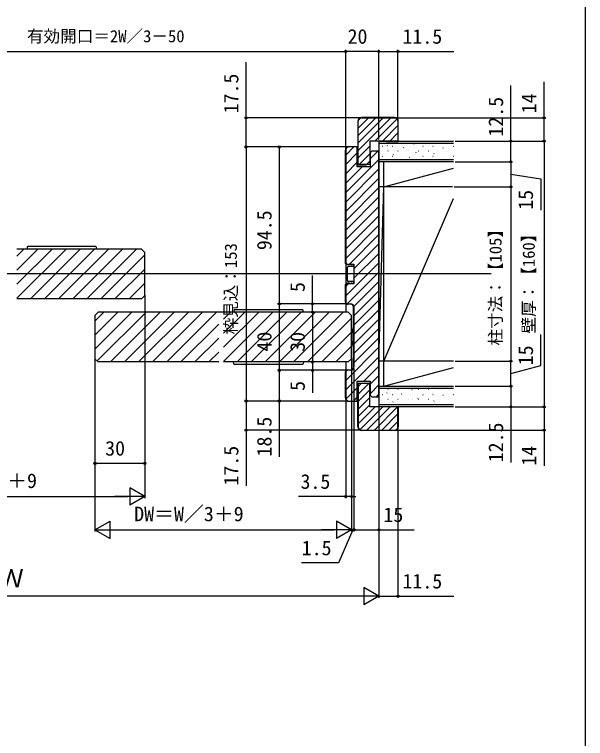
# Model space of a CAD drawing. Units: millimetres, scale not verified. Extents: x -525 to 525, y -783 to 780.
# Drawn here: x 181.1 to 525.1, y 25.4 to 461.4 of the extents above; entities that cross this region are included whole.
import ezdxf
from ezdxf.enums import TextEntityAlignment as Align

# ---------------------------------------------------------------- set-up
doc = ezdxf.new("R2010")
doc.units = ezdxf.units.MM
doc.header["$LTSCALE"] = 4
for name, color, linetype in [('0-4_YKK_12', 2, 'Continuous'), ('0-5_YKK_13', 4, 'Continuous'), ('0-7_YKK_D', 6, 'Continuous'), ('0-8_YKK_ZWAK', 7, 'Continuous'), ('0-9_YSS_K', 3, 'Continuous'), ('0-A_YSS_KE', 3, 'Continuous')]:
    doc.layers.add(name, color=color, linetype=linetype)
doc.styles.add('ＭＳ ゴシック', font='')
doc.styles.get('ＭＳ ゴシック').set_extended_font_data('MS Gothic')

msp = doc.modelspace()

# ---------------------------------------------------------------- linework, layer by layer
at = {"layer": '0-4_YKK_12'}
for p, q in [((257.638, 320.148), (182.639, 320.148)), ((182.639, 315.964), (186.823, 320.148)), ((182.639, 307.479), (195.308, 320.148)), ((182.639, 298.993), (203.794, 320.148)), ((182.639, 290.508), (212.279, 320.148)), ((190.764, 290.148), (220.764, 320.148)), ((199.249, 290.148), (229.249, 320.148)), ((207.735, 290.148), (237.735, 320.148)), ((216.22, 290.148), (246.22, 320.148)), ((224.705, 290.148), (254.705, 320.148)), ((257.638, 320.148), (259.638, 318.148)), ((233.19, 290.148), (259.638, 316.596)), ((259.638, 292.148), (259.638, 318.148)), ((241.676, 290.148), (259.638, 308.11)), ((468.221, 305.148), (-98.379, 305.148)), ((250.161, 290.148), (259.638, 299.625)), ((257.638, 290.148), (259.638, 292.148)), ((257.638, 290.148), (182.639, 290.148)), ((380.639, 289.148), (380.639, 282.148)), ((229.639, 280.148), (231.639, 282.148)), ((229.639, 276.832), (234.955, 282.148)), ((229.639, 268.346), (243.441, 282.148)), ((229.639, 259.861), (251.926, 282.148)), ((229.639, 280.148), (229.639, 254.148)), ((231.025, 252.762), (260.411, 282.148)), ((304.139, 282.148), (231.639, 282.148)), ((238.897, 252.148), (268.897, 282.148)), ((247.382, 252.148), (277.382, 282.148)), ((255.867, 252.148), (285.867, 282.148)), ((264.352, 252.148), (294.352, 282.148)), ((272.838, 252.148), (302.838, 282.148)), ((380.839, 282.148), (303.639, 282.148)), ((380.839, 282.148), (303.639, 282.148)), ((382.138, 282.148), (307.139, 282.148)), ((307.139, 277.964), (311.323, 282.148)), ((307.139, 269.479), (319.808, 282.148)), ((307.139, 260.993), (328.294, 282.148)), ((307.139, 252.508), (336.779, 282.148)), ((315.264, 252.148), (345.264, 282.148)), ((323.749, 252.148), (353.749, 282.148)), ((332.235, 252.148), (362.235, 282.148)), ((340.72, 252.148), (370.72, 282.148)), ((349.205, 252.148), (379.205, 282.148)), ((382.138, 282.148), (384.138, 280.148)), ((384.138, 254.148), (384.138, 280.148)), ((281.323, 252.148), (304.139, 274.964)), ((357.69, 252.148), (384.138, 278.596)), ((289.808, 252.148), (304.139, 266.479)), ((366.176, 252.148), (384.138, 270.11)), ((374.661, 252.148), (384.138, 261.625)), ((298.294, 252.148), (304.139, 257.993)), ((231.639, 252.148), (229.639, 254.148)), ((382.138, 252.148), (384.138, 254.148)), ((304.139, 252.148), (231.639, 252.148)), ((382.138, 252.148), (307.139, 252.148)), ((380.639, 252.148), (380.639, 245.148))]:
    msp.add_line(p, q, dxfattribs=at)
at = {"layer": '0-5_YKK_13'}
for p, q in [((188.702, 321.179), (188.639, 320.148)), ((230.639, 320.148), (188.639, 320.148)), ((230.077, 321.648), (189.201, 321.648)), ((230.639, 320.148), (230.576, 321.179)), ((380.639, 310.898), (380.639, 299.398)), ((381.639, 310.898), (380.639, 310.898)), ((381.639, 310.648), (381.639, 310.898)), ((382.839, 310.648), (381.639, 310.648)), ((385.339, 309.648), (382.139, 309.648)), ((383.839, 310.648), (382.839, 311.148)), ((382.839, 310.648), (382.839, 311.148)), ((384.339, 310.648), (383.839, 310.648)), ((385.339, 310.648), (384.339, 311.148)), ((384.339, 310.648), (384.339, 311.148)), ((385.339, 310.648), (385.339, 309.648)), ((381.639, 301.148), (381.639, 309.148)), ((381.639, 299.398), (380.639, 299.398)), ((381.639, 299.398), (381.639, 299.648)), ((382.839, 299.648), (381.639, 299.648)), ((385.339, 300.648), (382.139, 300.648)), ((382.839, 299.148), (382.839, 299.648)), ((383.839, 299.648), (382.839, 299.148)), ((384.339, 299.648), (383.839, 299.648)), ((384.339, 299.148), (384.339, 299.648)), ((385.339, 299.648), (384.339, 299.148)), ((385.339, 300.648), (385.339, 299.648)), ((354.577, 283.648), (313.701, 283.648)), ((313.202, 283.179), (313.139, 282.148)), ((355.139, 282.148), (313.139, 282.148)), ((355.139, 282.148), (355.076, 283.179)), ((385.639, 273.548), (385.359, 273.548)), ((385.639, 273.548), (385.639, 260.748)), ((385.359, 260.748), (385.639, 260.748)), ((313.202, 251.117), (313.139, 252.148)), ((355.139, 252.148), (313.139, 252.148)), ((354.577, 250.648), (313.701, 250.648)), ((355.139, 252.148), (355.076, 251.117))]:
    msp.add_line(p, q, dxfattribs=at)
for centre, radius, start, end in [((189.201, 321.148), 0.5, 90, 176.5), ((230.077, 321.148), 0.5, 3.5, 90), ((382.139, 309.148), 0.5, 90, 180), ((382.139, 301.148), 0.5, 180, 270), ((313.701, 283.148), 0.5, 90, 176.5), ((354.577, 283.148), 0.5, 3.5, 90), ((405.119, 267.148), 20.98, 162.8442, 197.1558), ((385.359, 273.248), 0.3, 90, 162.8442), ((385.359, 261.048), 0.3, 197.1558, 270), ((313.701, 251.148), 0.5, 183.5, 270), ((354.577, 251.148), 0.5, 270, 356.5)]:
    msp.add_arc(centre, radius, start, end, dxfattribs=at)
at = {"layer": '0-7_YKK_D'}
for p, q in [((138.639, 439.147), (380.639, 439.147)), ((380.639, 380.647), (380.639, 440.147)), ((380.639, 380.647), (380.639, 440.147)), ((400.639, 439.147), (380.639, 439.147)), ((400.639, 386.147), (400.639, 440.147)), ((400.639, 386.147), (400.639, 440.147)), ((412.139, 398.147), (412.139, 440.147)), ((389.139, 399.147), (319.639, 399.147)), ((409.639, 399.147), (501.1, 399.147)), ((446.639, 385.148), (481.1, 385.148)), ((446.639, 385.148), (501.1, 385.148)), ((446.639, 385.148), (501.1, 385.148)), ((500.1, 385.148), (500.1, 225.148)), ((381.639, 381.647), (319.639, 381.647)), ((381.639, 381.647), (319.639, 381.647)), ((320.639, 381.647), (320.639, 228.647)), ((381.639, 381.647), (339.639, 381.647)), ((340.639, 381.647), (340.639, 287.147)), ((446.639, 372.648), (481.1, 372.648)), ((480.1, 372.648), (480.1, 357.648)), ((445.886, 357.648), (481.1, 357.648)), ((480.1, 357.648), (480.1, 252.648)), ((259.639, 292.448), (259.639, 170.147)), ((259.639, 292.448), (259.639, 190.147)), ((380.639, 287.147), (339.639, 287.147)), ((380.639, 287.147), (339.639, 287.147)), ((340.639, 287.147), (340.639, 247.147)), ((380.639, 287.147), (359.639, 287.147)), ((377.639, 282.148), (359.639, 282.148)), ((377.639, 282.148), (359.639, 282.148)), ((360.639, 282.148), (360.639, 252.148)), ((229.639, 254.448), (229.639, 190.147)), ((229.639, 254.448), (229.639, 150.147)), ((384.139, 254.448), (384.139, 170.147)), ((384.139, 254.448), (384.139, 150.147)), ((384.139, 254.448), (384.139, 150.147)), ((377.639, 252.148), (359.639, 252.148)), ((377.639, 252.148), (359.639, 252.148)), ((446.639, 252.648), (481.1, 252.648)), ((480.1, 237.648), (480.1, 252.648)), ((380.639, 247.147), (339.639, 247.147)), ((380.639, 247.147), (339.639, 247.147)), ((380.639, 247.147), (359.639, 247.147)), ((385.639, 248.147), (385.639, 150.147)), ((385.639, 248.147), (385.639, 150.147)), ((446.639, 237.648), (481.1, 237.648)), ((380.639, 232.147), (380.639, 170.147)), ((381.639, 228.647), (319.639, 228.647)), ((381.639, 228.647), (319.639, 228.647)), ((381.639, 228.647), (339.639, 228.647)), ((400.639, 230.147), (400.639, 110.147)), ((400.639, 230.147), (400.639, 110.147)), ((446.639, 225.148), (501.1, 225.148)), ((446.639, 225.148), (501.1, 225.148)), ((461.1, 225.147), (481.1, 225.147)), ((389.139, 211.147), (319.639, 211.147)), ((409.639, 211.147), (501.1, 211.147)), ((412.139, 212.147), (412.139, 110.147)), ((400.639, 209.148), (400.639, 150.147)), ((229.639, 191.147), (259.639, 191.147)), ((259.639, 171.147), (250.546, 176.397)), ((250.546, 176.397), (250.546, 165.897)), ((115.639, 171.147), (249.139, 171.147)), ((259.639, 171.147), (241.452, 171.147)), ((259.639, 171.147), (250.546, 165.897)), ((380.639, 171.147), (352.312, 171.147)), ((384.139, 171.147), (380.639, 171.147)), ((384.139, 171.147), (386.689, 171.147)), ((229.639, 151.147), (238.732, 156.397)), ((238.732, 145.897), (238.732, 156.397)), ((384.139, 151.147), (375.046, 156.397)), ((375.046, 156.397), (375.046, 145.897)), ((229.639, 151.147), (238.732, 145.897)), ((229.639, 151.147), (247.826, 151.147)), ((240.139, 151.147), (373.639, 151.147)), ((384.139, 151.147), (365.952, 151.147)), ((384.139, 151.147), (375.046, 145.897)), ((384.139, 151.147), (381.589, 151.147)), ((385.639, 151.147), (384.139, 151.147)), ((385.639, 151.147), (384.139, 151.147)), ((385.639, 151.147), (388.189, 151.147)), ((400.639, 111.147), (391.546, 116.397)), ((391.546, 116.397), (391.546, 105.897)), ((390.139, 111.147), (-25.361, 111.147)), ((400.639, 111.147), (382.452, 111.147)), ((400.639, 111.147), (391.546, 105.897))]:
    msp.add_line(p, q, dxfattribs=at)
for points in [[(400.639, 439.147), (412.139, 439.147), (445.689, 439.147)], [(320.639, 381.647), (320.639, 399.147), (320.639, 432.697)], [(480.1, 372.648), (480.1, 385.148), (480.1, 418.698)], [(500.1, 385.148), (500.1, 399.147), (500.1, 420.765)], [(480.1, 365.148), (498.1, 362.386), (498.1, 343.659)], [(360.639, 282.148), (360.639, 287.147), (360.639, 304.134)], [(480.1, 245.148), (498.1, 250.017), (498.1, 268.744)], [(360.639, 252.148), (360.639, 247.147), (360.639, 233.642)], [(340.639, 247.147), (340.639, 228.647), (340.639, 195.097)], [(480.1, 237.648), (480.1, 225.147), (480.1, 191.597)], [(320.639, 228.647), (320.639, 211.147), (320.639, 177.597)], [(500.1, 225.148), (500.1, 211.147), (500.1, 189.529)], [(384.889, 151.147), (376.297, 131.147), (354.025, 131.147)], [(385.639, 151.147), (400.639, 151.147), (421.916, 151.147)], [(400.639, 111.147), (412.139, 111.147), (445.689, 111.147)]]:
    msp.add_lwpolyline(points, dxfattribs=at)
for centre in [(380.639, 439.147), (380.639, 439.147), (400.639, 439.147), (400.639, 439.147), (412.139, 439.147), (320.639, 399.147), (500.1, 399.147), (480.1, 385.148), (500.1, 385.148), (500.1, 385.148), (320.639, 381.647), (320.639, 381.647), (340.639, 381.647), (480.1, 372.648), (480.1, 372.648), (480.1, 357.648), (480.1, 357.648), (340.639, 287.147), (340.639, 287.147), (360.639, 287.147), (360.639, 282.148), (360.639, 282.148), (480.1, 252.648), (480.1, 252.648), (360.639, 252.148), (360.639, 252.148), (340.639, 247.147), (340.639, 247.147), (360.639, 247.147), (480.1, 237.648), (480.1, 237.648), (320.639, 228.647), (320.639, 228.647), (340.639, 228.647), (480.1, 225.147), (500.1, 225.148), (500.1, 225.148), (320.639, 211.147), (500.1, 211.147), (229.639, 191.147), (259.639, 191.147), (380.639, 171.147), (384.139, 171.147), (385.639, 151.147), (385.639, 151.147), (400.639, 151.147), (412.139, 111.147)]:
    msp.add_circle(centre, 0.637, dxfattribs=at)
at = {"layer": '0-8_YKK_ZWAK'}
msp.add_lwpolyline([(-524.9, -783.2), (525.1, -783.2), (525.1, 746.8)], dxfattribs=at)
at = {"layer": '0-9_YSS_K'}
for p, q in [((388.139, 393.005), (394.281, 399.147)), ((388.139, 388.515), (398.771, 399.147)), ((388.139, 384.025), (403.261, 399.147)), ((388.139, 379.535), (407.751, 399.147)), ((388.177, 397.533), (389.753, 399.109)), ((398.241, 385.147), (411.603, 398.509)), ((402.731, 385.147), (412.139, 394.555)), ((407.221, 385.147), (412.139, 390.064)), ((400.639, 385.148), (445.639, 385.148)), ((400.639, 385.148), (400.639, 225.148)), ((445.639, 383.648), (400.639, 383.648)), ((411.712, 385.147), (412.139, 385.574)), ((380.639, 376.769), (385.517, 381.647)), ((388.139, 375.045), (395.139, 382.045)), ((402.537, 382.271), (402.556, 382.278)), ((402.826, 382.068), (402.926, 382.068)), ((405.623, 382.362), (405.789, 382.472)), ((406.056, 379.318), (406.156, 379.318)), ((408.906, 382.068), (409.006, 382.068)), ((412.136, 379.318), (412.236, 379.318)), ((414.986, 382.068), (415.086, 382.068)), ((415.555, 381.199), (415.574, 381.206)), ((418.216, 379.318), (418.316, 379.318)), ((421.066, 382.068), (421.166, 382.068)), ((421.795, 383.409), (421.814, 383.416)), ((424.296, 379.318), (424.396, 379.318)), ((427.146, 382.068), (427.246, 382.068)), ((428.574, 380.127), (428.593, 380.134)), ((430.376, 379.318), (430.476, 379.318)), ((433.226, 382.068), (433.326, 382.068)), ((434.814, 382.337), (434.833, 382.344)), ((436.456, 379.318), (436.556, 379.318)), ((439.2, 381.079), (439.367, 381.19)), ((439.306, 382.068), (439.406, 382.068)), ((442.536, 379.318), (442.636, 379.318)), ((445.386, 382.068), (445.486, 382.068)), ((380.639, 371.112), (387.639, 378.112)), ((388.731, 371.147), (395.139, 377.555)), ((395.339, 374.499), (399.987, 379.147)), ((402.826, 376.088), (402.926, 376.088)), ((404.489, 377.28), (404.507, 377.287)), ((408.906, 376.088), (409.006, 376.088)), ((409.232, 376.915), (409.399, 377.026)), ((410.069, 379.256), (410.088, 379.263)), ((414.986, 376.088), (415.086, 376.088)), ((417.507, 376.208), (417.526, 376.215)), ((418.838, 375.437), (419.004, 375.548)), ((421.066, 376.088), (421.166, 376.088)), ((423.088, 378.185), (423.106, 378.191)), ((424.216, 378.997), (424.383, 379.108)), ((427.146, 376.088), (427.246, 376.088)), ((430.526, 375.137), (430.544, 375.143)), ((433.226, 376.088), (433.326, 376.088)), ((433.822, 377.519), (433.988, 377.63)), ((436.106, 377.113), (436.125, 377.119)), ((439.306, 376.088), (439.406, 376.088)), ((441.592, 379.055), (441.611, 379.062)), ((445.386, 376.088), (445.486, 376.088)), ((380.639, 354.142), (400.639, 374.142)), ((380.639, 365.455), (387.639, 372.455)), ((393.221, 371.147), (395.139, 373.064)), ((400.639, 374.148), (445.639, 374.148)), ((445.639, 372.648), (400.639, 372.648)), ((403.639, 357.648), (403.639, 372.648)), ((380.639, 359.799), (390.487, 369.647)), ((380.639, 348.485), (400.639, 368.485)), ((403.639, 357.648), (445.639, 368.902)), ((380.639, 342.828), (400.639, 362.828)), ((444.886, 357.648), (400.639, 357.648)), ((400.639, 252.648), (403.639, 357.648)), ((403.639, 252.648), (403.639, 357.648)), ((380.639, 337.171), (400.639, 357.171)), ((380.639, 331.514), (400.639, 351.514)), ((403.639, 252.648), (445.639, 350.648)), ((380.639, 325.857), (400.639, 345.857)), ((380.639, 320.201), (400.639, 340.201)), ((380.639, 314.544), (400.639, 334.544)), ((382.899, 311.147), (400.639, 328.887)), ((385.639, 308.23), (400.639, 323.23)), ((385.639, 302.573), (400.639, 317.573)), ((380.639, 291.916), (400.639, 311.916)), ((381.532, 287.153), (400.639, 306.259)), ((380.639, 297.573), (382.213, 299.147)), ((385.596, 285.56), (400.639, 300.603)), ((385.639, 279.946), (400.639, 294.946)), ((385.639, 274.289), (400.639, 289.289)), ((385.639, 268.632), (400.639, 283.632)), ((385.639, 262.975), (400.639, 277.975)), ((385.639, 257.318), (400.639, 272.318)), ((385.639, 251.661), (400.639, 266.661)), ((380.639, 241.005), (400.639, 261.005)), ((380.639, 235.348), (400.639, 255.348)), ((391.595, 240.647), (400.639, 249.691)), ((445.639, 252.648), (400.639, 252.648)), ((403.639, 237.648), (403.639, 252.648)), ((403.639, 237.648), (445.639, 248.902)), ((395.339, 238.734), (400.639, 244.034)), ((380.803, 229.855), (387.639, 236.691)), ((388.139, 237.279), (390.006, 239.147)), ((388.139, 232.789), (394.497, 239.147)), ((395.339, 233.077), (400.639, 238.377)), ((400.639, 237.648), (445.639, 237.648)), ((445.639, 236.148), (400.639, 236.148)), ((406.056, 235.798), (406.156, 235.798)), ((406.7, 236.016), (406.719, 236.022)), ((412.136, 235.798), (412.236, 235.798)), ((418.216, 235.798), (418.316, 235.798)), ((420.504, 235.499), (420.67, 235.61)), ((424.296, 235.798), (424.396, 235.798)), ((430.376, 235.798), (430.476, 235.798)), ((436.456, 235.798), (436.556, 235.798)), ((438.224, 235.815), (438.243, 235.822)), ((442.536, 235.798), (442.636, 235.798)), ((388.139, 228.299), (395.139, 235.299)), ((399.065, 231.147), (400.639, 232.72)), ((401.12, 234.04), (401.139, 234.046)), ((402.826, 232.568), (402.926, 232.568)), ((405.52, 233.417), (405.686, 233.527)), ((408.906, 232.568), (409.006, 232.568)), ((414.139, 232.968), (414.157, 232.975)), ((414.986, 232.568), (415.086, 232.568)), ((419.719, 234.944), (419.738, 234.951)), ((421.066, 232.568), (421.166, 232.568)), ((427.146, 232.568), (427.246, 232.568)), ((427.157, 231.896), (427.176, 231.903)), ((432.737, 233.872), (432.756, 233.879)), ((433.226, 232.568), (433.326, 232.568)), ((439.097, 232.135), (439.264, 232.245)), ((439.306, 232.568), (439.406, 232.568)), ((445.386, 232.568), (445.486, 232.568)), ((385.252, 228.647), (387.639, 231.034)), ((388.139, 223.809), (395.139, 230.809)), ((402.412, 228.815), (402.431, 228.822)), ((406.056, 229.818), (406.156, 229.818)), ((407.898, 230.758), (407.917, 230.765)), ((409.129, 227.971), (409.296, 228.081)), ((412.136, 229.818), (412.236, 229.818)), ((415.431, 227.743), (415.449, 227.75)), ((418.216, 229.818), (418.316, 229.818)), ((420.917, 229.686), (420.936, 229.693)), ((424.113, 230.053), (424.28, 230.163)), ((424.296, 229.818), (424.396, 229.818)), ((430.376, 229.818), (430.476, 229.818)), ((433.719, 228.575), (433.885, 228.685)), ((433.935, 228.614), (433.954, 228.621)), ((436.456, 229.818), (436.556, 229.818)), ((440.176, 230.824), (440.194, 230.831)), ((442.536, 229.818), (442.636, 229.818)), ((388.139, 219.319), (395.139, 226.319)), ((388.139, 214.829), (398.457, 225.147)), ((389.188, 211.388), (402.947, 225.147)), ((393.437, 211.147), (407.437, 225.147)), ((397.928, 211.147), (411.928, 225.147)), ((400.639, 226.648), (445.639, 226.648)), ((445.639, 225.148), (400.639, 225.148)), ((428.449, 226.672), (428.468, 226.678)), ((402.418, 211.147), (412.139, 220.868)), ((406.908, 211.147), (412.139, 216.378))]:
    msp.add_line(p, q, dxfattribs=at)
at = {"layer": '0-A_YSS_KE'}
for p, q in [((410.139, 399.347), (390.139, 399.347)), ((390.139, 399.147), (410.139, 399.147)), ((381.639, 287.147), (383.639, 287.147)), ((383.639, 286.947), (381.639, 286.947)), ((385.439, 249.147), (385.439, 285.147)), ((385.639, 285.147), (385.639, 249.147)), ((380.439, 230.647), (380.439, 246.147)), ((380.639, 246.147), (380.639, 230.647)), ((381.639, 247.347), (383.639, 247.347)), ((383.639, 247.147), (381.639, 247.147)), ((390.139, 211.147), (410.139, 211.147)), ((410.139, 210.947), (390.139, 210.947))]:
    msp.add_line(p, q, dxfattribs=at)
for points in [[(387.939, 397.147), (387.939, 370.947), (393.139, 370.947), (393.139, 371.147)], [(395.139, 371.147), (388.139, 371.147), (388.139, 397.147)], [(412.139, 397.147), (412.139, 385.147), (395.139, 385.147), (395.139, 371.147)], [(405.139, 385.147), (405.139, 384.947), (412.339, 384.947), (412.339, 397.147)], [(385.639, 309.947), (385.439, 309.947), (385.439, 310.947), (381.056, 310.947), (380.439, 311.564), (380.439, 379.647)], [(380.639, 379.647), (380.639, 311.647), (381.139, 311.147), (385.639, 311.147), (385.639, 310.147), (385.639, 300.147), (385.639, 299.147), (381.139, 299.147), (380.639, 298.647), (380.639, 288.147)], [(382.639, 381.847), (387.839, 381.847), (387.839, 374.847), (387.639, 374.847)], [(400.639, 231.147), (400.639, 379.147), (396.339, 379.147), (395.339, 378.147), (395.339, 369.647), (387.639, 369.647), (387.639, 374.647), (387.639, 381.647), (382.639, 381.647)], [(380.439, 288.147), (380.439, 298.73), (381.056, 299.347), (385.439, 299.347), (385.439, 300.347), (385.639, 300.347)], [(382.639, 228.647), (387.639, 228.647), (387.639, 235.647), (387.639, 240.647), (395.339, 240.647), (395.339, 232.147), (396.339, 231.147), (400.639, 231.147)], [(387.639, 235.447), (387.839, 235.447), (387.839, 228.447), (382.639, 228.447)], [(387.939, 213.147), (387.939, 239.347), (393.139, 239.347), (393.139, 239.147)], [(395.139, 239.147), (388.139, 239.147), (388.139, 213.147)], [(412.139, 213.147), (412.139, 225.147), (395.139, 225.147), (395.139, 239.147)], [(405.139, 225.147), (405.139, 225.347), (412.339, 225.347), (412.339, 213.147)]]:
    msp.add_lwpolyline(points, dxfattribs=at)
for centre, radius, start, end in [((390.139, 397.147), 2.2, 90, 180), ((390.139, 397.147), 2, 90, 180), ((410.139, 397.147), 2.2, 0, 90), ((410.139, 397.147), 2, 0, 90), ((382.639, 379.647), 2.2, 90.00001, 179.99999), ((382.639, 379.647), 2, 90.00001, 179.99999), ((381.639, 288.147), 1.2, 180.00001, 269.99999), ((381.639, 288.147), 1, 180.00001, 269.99999), ((383.639, 285.147), 2, 0.00001, 89.99999), ((383.639, 285.147), 1.8, 0.00001, 89.99999), ((383.639, 249.147), 2, 270.00001, 359.99999), ((383.639, 249.147), 1.8, 270.00001, 359.99999), ((381.639, 246.147), 1.2, 90.00001, 179.99999), ((381.639, 246.147), 1, 90.00001, 179.99999), ((382.639, 230.647), 2.2, 180.00001, 269.99999), ((382.639, 230.647), 2, 180.00001, 269.99999), ((390.139, 213.147), 2.2, 180, 270), ((390.139, 213.147), 2, 180, 270), ((410.139, 213.147), 2, 270, 0), ((410.139, 213.147), 2.2, 270, 0)]:
    msp.add_arc(centre, radius, start, end, dxfattribs=at)

# ---------------------------------------------------------------- texts
at = {"layer": '0-7_YKK_D', "style": 'ＭＳ ゴシック'}
for s, height, p in [('有効開口＝2W／3－50', 7.331, (188.645, 442.454)), ('20', 8.798, (381.775, 441.147)), ('11.5', 8.798, (414.848, 441.147)), ('30', 8.798, (235.775, 193.147)), ('DW＝W／3＋9', 8.798, (128.764, 173.624)), ('3.5', 8.798, (353.425, 173.147)), ('DW＝W／3＋9', 8.798, (253.264, 153.624)), ('15', 8.798, (403.348, 153.147)), ('1.5', 8.798, (354.184, 133.147)), ('Ｗ', 11, (171.736, 113.147)), ('11.5', 8.798, (414.848, 113.147))]:
    msp.add_text(s, height=height, dxfattribs=at).set_placement(p, align=Align.BOTTOM_LEFT)
for s, height, p in [('17.5', 8.798, (318.639, 401.856)), ('12.5', 8.798, (478.1, 387.857)), ('14', 8.798, (498.1, 401.856)), ('15', 8.798, (496.1, 343.818)), ('94.5', 8.798, (338.639, 319.499)), ('柱寸法：【105】', 7.331, (476.736, 262.051)), ('壁厚：【160】', 7.331, (496.736, 269.296)), ('枠見込：153', 7.331, (317.275, 268.755)), ('5', 8.798, (358.639, 294.293)), ('40', 8.798, (338.639, 258.42)), ('30', 8.798, (358.639, 258.284)), ('15', 8.798, (496.1, 250.176)), ('5', 8.798, (358.639, 234.756)), ('18.5', 8.798, (338.639, 195.256)), ('12.5', 8.798, (478.1, 191.756)), ('17.5', 8.798, (318.639, 177.756)), ('14', 8.798, (498.1, 189.688))]:
    msp.add_text(s, height=height, rotation=90, dxfattribs=at).set_placement(p, align=Align.BOTTOM_LEFT)

doc.saveas('drawing.dxf')
